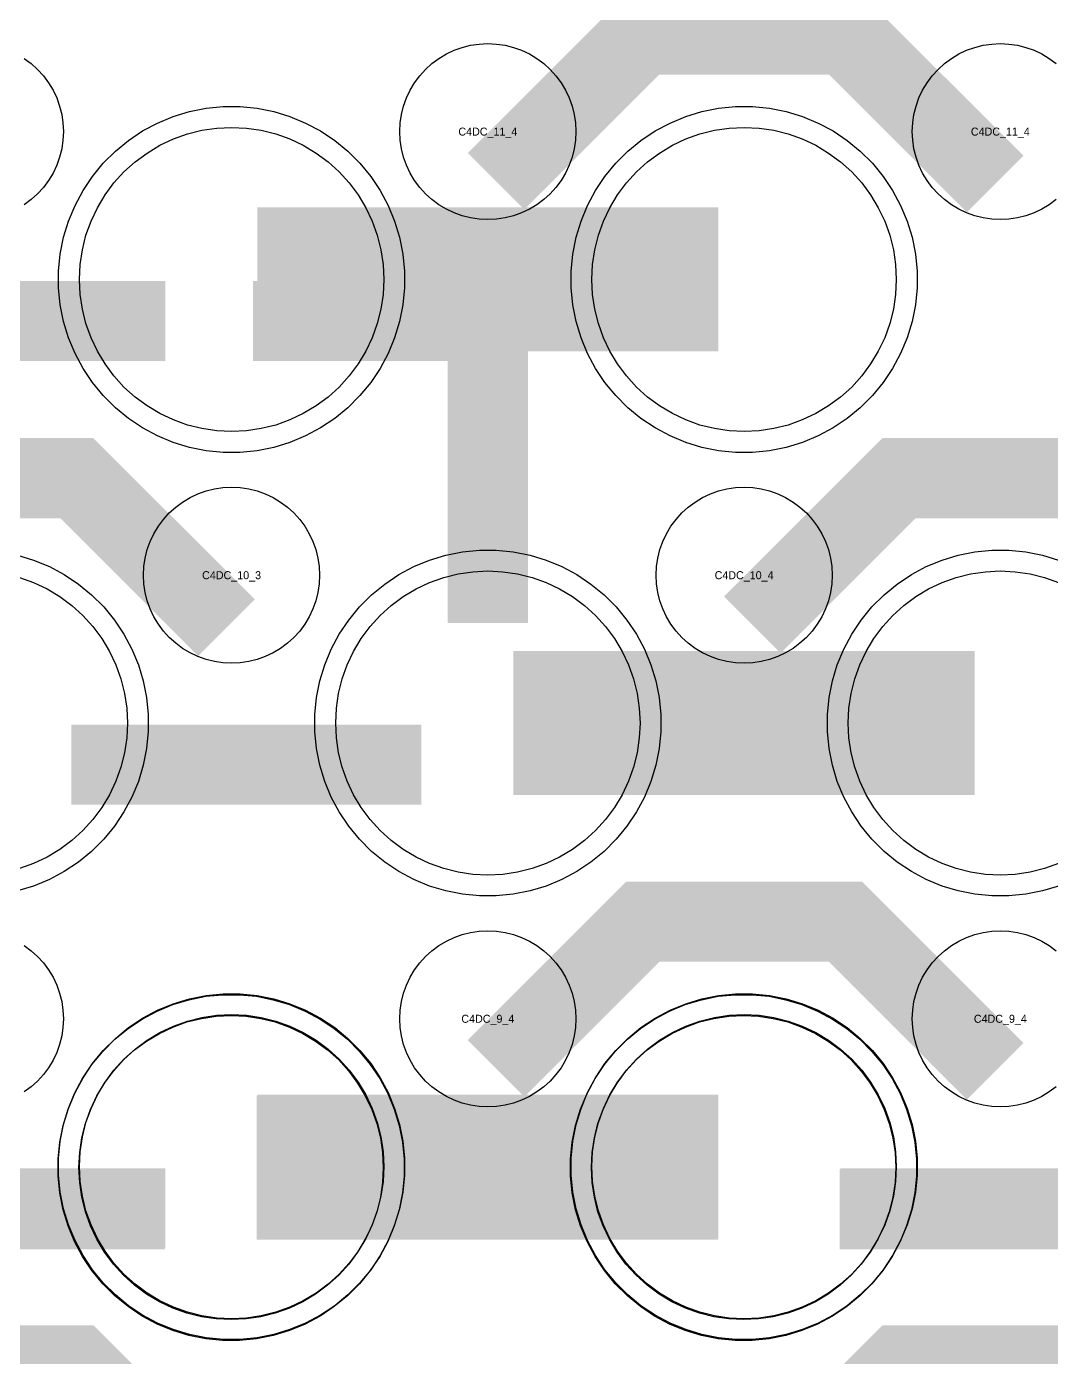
# Model space of a CAD drawing. Extents: x -11880 to 11880, y -14992 to 14992.
# Drawn here: x -10864 to -10544.1, y -13652.1 to -13236.4 of the extents above; entities that cross this region are included whole.
import ezdxf
from ezdxf.enums import TextEntityAlignment as Align

# ---------------------------------------------------------------- set-up
doc = ezdxf.new("R2010")
doc.units = 0
doc.header["$MEASUREMENT"] = 0
for name, color, linetype in [('GDS_775_DT_237', 138, 'CONTINUOUS'), ('RDL1_FS', 34, 'CONTINUOUS'), ('RDL_BS', 160, 'CONTINUOUS')]:
    doc.layers.add(name, color=color, linetype=linetype)

msp = doc.modelspace()

# ---------------------------------------------------------------- linework, layer by layer
at = {"layer": 'RDL1_FS'}
for points in [[(-10800, -13362.869), (-10804.657, -13362.64), (-10809.268, -13361.956), (-10813.791, -13360.824), (-10818.181, -13359.252), (-10822.395, -13357.26), (-10826.395, -13354.862), (-10830.14, -13352.084), (-10833.594, -13348.954), (-10836.724, -13345.5), (-10839.502, -13341.755), (-10841.9, -13337.755), (-10843.892, -13333.541), (-10845.464, -13329.151), (-10846.596, -13324.628), (-10847.28, -13320.017), (-10847.509, -13315.36), (-10847.28, -13310.703), (-10846.596, -13306.092), (-10845.464, -13301.569), (-10843.892, -13297.179), (-10841.9, -13292.965), (-10839.502, -13288.965), (-10836.724, -13285.22), (-10833.594, -13281.766), (-10830.14, -13278.636), (-10826.395, -13275.858), (-10822.395, -13273.46), (-10818.181, -13271.468), (-10813.791, -13269.896), (-10809.268, -13268.764), (-10804.657, -13268.08), (-10800, -13267.851), (-10795.343, -13268.08), (-10790.732, -13268.764), (-10786.209, -13269.896), (-10781.819, -13271.468), (-10777.605, -13273.46), (-10773.605, -13275.858), (-10769.86, -13278.636), (-10766.406, -13281.766), (-10763.276, -13285.22), (-10760.498, -13288.965), (-10758.1, -13292.965), (-10756.108, -13297.179), (-10754.536, -13301.569), (-10753.404, -13306.092), (-10752.72, -13310.703), (-10752.491, -13315.36), (-10752.72, -13320.017), (-10753.404, -13324.628), (-10754.536, -13329.151), (-10756.108, -13333.541), (-10758.1, -13337.755), (-10760.498, -13341.755), (-10763.276, -13345.5), (-10766.406, -13348.954), (-10769.86, -13352.084), (-10773.605, -13354.862), (-10777.605, -13357.26), (-10781.819, -13359.252), (-10786.209, -13360.824), (-10790.732, -13361.956), (-10795.343, -13362.64)], [(-10640, -13362.869), (-10644.657, -13362.64), (-10649.268, -13361.956), (-10653.791, -13360.824), (-10658.181, -13359.252), (-10662.395, -13357.26), (-10666.395, -13354.862), (-10670.14, -13352.084), (-10673.594, -13348.954), (-10676.724, -13345.5), (-10679.502, -13341.755), (-10681.9, -13337.755), (-10683.892, -13333.541), (-10685.464, -13329.151), (-10686.596, -13324.628), (-10687.28, -13320.017), (-10687.509, -13315.36), (-10687.28, -13310.703), (-10686.596, -13306.092), (-10685.464, -13301.569), (-10683.892, -13297.179), (-10681.9, -13292.965), (-10679.502, -13288.965), (-10676.724, -13285.22), (-10673.594, -13281.766), (-10670.14, -13278.636), (-10666.395, -13275.858), (-10662.395, -13273.46), (-10658.181, -13271.468), (-10653.791, -13269.896), (-10649.268, -13268.764), (-10644.657, -13268.08), (-10640, -13267.851), (-10635.343, -13268.08), (-10630.732, -13268.764), (-10626.209, -13269.896), (-10621.819, -13271.468), (-10617.605, -13273.46), (-10613.605, -13275.858), (-10609.86, -13278.636), (-10606.406, -13281.766), (-10603.276, -13285.22), (-10600.498, -13288.965), (-10598.1, -13292.965), (-10596.108, -13297.179), (-10594.536, -13301.569), (-10593.404, -13306.092), (-10592.72, -13310.703), (-10592.491, -13315.36), (-10592.72, -13320.017), (-10593.404, -13324.628), (-10594.536, -13329.151), (-10596.108, -13333.541), (-10598.1, -13337.755), (-10600.498, -13341.755), (-10603.276, -13345.5), (-10606.406, -13348.954), (-10609.86, -13352.084), (-10613.605, -13354.862), (-10617.605, -13357.26), (-10621.819, -13359.252), (-10626.209, -13360.824), (-10630.732, -13361.956), (-10635.343, -13362.64)], [(-10720, -13501.434), (-10724.657, -13501.205), (-10729.268, -13500.521), (-10733.791, -13499.389), (-10738.181, -13497.817), (-10742.395, -13495.825), (-10746.395, -13493.427), (-10750.14, -13490.649), (-10753.594, -13487.519), (-10756.724, -13484.065), (-10759.502, -13480.32), (-10761.9, -13476.32), (-10763.892, -13472.106), (-10765.464, -13467.716), (-10766.596, -13463.193), (-10767.28, -13458.582), (-10767.509, -13453.925), (-10767.28, -13449.268), (-10766.596, -13444.657), (-10765.464, -13440.134), (-10763.892, -13435.744), (-10761.9, -13431.53), (-10759.502, -13427.53), (-10756.724, -13423.785), (-10753.594, -13420.331), (-10750.14, -13417.201), (-10746.395, -13414.423), (-10742.395, -13412.025), (-10738.181, -13410.033), (-10733.791, -13408.461), (-10729.268, -13407.329), (-10724.657, -13406.645), (-10720, -13406.416), (-10715.343, -13406.645), (-10710.732, -13407.329), (-10706.209, -13408.461), (-10701.819, -13410.033), (-10697.605, -13412.025), (-10693.605, -13414.423), (-10689.86, -13417.201), (-10686.406, -13420.331), (-10683.276, -13423.785), (-10680.498, -13427.53), (-10678.1, -13431.53), (-10676.108, -13435.744), (-10674.536, -13440.134), (-10673.404, -13444.657), (-10672.72, -13449.268), (-10672.491, -13453.925), (-10672.72, -13458.582), (-10673.404, -13463.193), (-10674.536, -13467.716), (-10676.108, -13472.106), (-10678.1, -13476.32), (-10680.498, -13480.32), (-10683.276, -13484.065), (-10686.406, -13487.519), (-10689.86, -13490.649), (-10693.605, -13493.427), (-10697.605, -13495.825), (-10701.819, -13497.817), (-10706.209, -13499.389), (-10710.732, -13500.521), (-10715.343, -13501.205)], [(-10800, -13639.994), (-10804.657, -13639.765), (-10809.268, -13639.081), (-10813.791, -13637.949), (-10818.181, -13636.377), (-10822.395, -13634.385), (-10826.395, -13631.987), (-10830.14, -13629.209), (-10833.594, -13626.079), (-10836.724, -13622.625), (-10839.502, -13618.88), (-10841.9, -13614.88), (-10843.892, -13610.666), (-10845.464, -13606.276), (-10846.596, -13601.753), (-10847.28, -13597.142), (-10847.509, -13592.485), (-10847.28, -13587.828), (-10846.596, -13583.217), (-10845.464, -13578.694), (-10843.892, -13574.304), (-10841.9, -13570.09), (-10839.502, -13566.09), (-10836.724, -13562.345), (-10833.594, -13558.891), (-10830.14, -13555.761), (-10826.395, -13552.983), (-10822.395, -13550.585), (-10818.181, -13548.593), (-10813.791, -13547.021), (-10809.268, -13545.889), (-10804.657, -13545.205), (-10800, -13544.976), (-10795.343, -13545.205), (-10790.732, -13545.889), (-10786.209, -13547.021), (-10781.819, -13548.593), (-10777.605, -13550.585), (-10773.605, -13552.983), (-10769.86, -13555.761), (-10766.406, -13558.891), (-10763.276, -13562.345), (-10760.498, -13566.09), (-10758.1, -13570.09), (-10756.108, -13574.304), (-10754.536, -13578.694), (-10753.404, -13583.217), (-10752.72, -13587.828), (-10752.491, -13592.485), (-10752.72, -13597.142), (-10753.404, -13601.753), (-10754.536, -13606.276), (-10756.108, -13610.666), (-10758.1, -13614.88), (-10760.498, -13618.88), (-10763.276, -13622.625), (-10766.406, -13626.079), (-10769.86, -13629.209), (-10773.605, -13631.987), (-10777.605, -13634.385), (-10781.819, -13636.377), (-10786.209, -13637.949), (-10790.732, -13639.081), (-10795.343, -13639.765)], [(-10640, -13639.994), (-10644.657, -13639.765), (-10649.268, -13639.081), (-10653.791, -13637.949), (-10658.181, -13636.377), (-10662.395, -13634.385), (-10666.395, -13631.987), (-10670.14, -13629.209), (-10673.594, -13626.079), (-10676.724, -13622.625), (-10679.502, -13618.88), (-10681.9, -13614.88), (-10683.892, -13610.666), (-10685.464, -13606.276), (-10686.596, -13601.753), (-10687.28, -13597.142), (-10687.509, -13592.485), (-10687.28, -13587.828), (-10686.596, -13583.217), (-10685.464, -13578.694), (-10683.892, -13574.304), (-10681.9, -13570.09), (-10679.502, -13566.09), (-10676.724, -13562.345), (-10673.594, -13558.891), (-10670.14, -13555.761), (-10666.395, -13552.983), (-10662.395, -13550.585), (-10658.181, -13548.593), (-10653.791, -13547.021), (-10649.268, -13545.889), (-10644.657, -13545.205), (-10640, -13544.976), (-10635.343, -13545.205), (-10630.732, -13545.889), (-10626.209, -13547.021), (-10621.819, -13548.593), (-10617.605, -13550.585), (-10613.605, -13552.983), (-10609.86, -13555.761), (-10606.406, -13558.891), (-10603.276, -13562.345), (-10600.498, -13566.09), (-10598.1, -13570.09), (-10596.108, -13574.304), (-10594.536, -13578.694), (-10593.404, -13583.217), (-10592.72, -13587.828), (-10592.491, -13592.485), (-10592.72, -13597.142), (-10593.404, -13601.753), (-10594.536, -13606.276), (-10596.108, -13610.666), (-10598.1, -13614.88), (-10600.498, -13618.88), (-10603.276, -13622.625), (-10606.406, -13626.079), (-10609.86, -13629.209), (-10613.605, -13631.987), (-10617.605, -13634.385), (-10621.819, -13636.377), (-10626.209, -13637.949), (-10630.732, -13639.081), (-10635.343, -13639.765)]]:
    msp.add_lwpolyline(points, close=True, dxfattribs=at)
for points in [[(-10791.998, -13315.36, 45, 45, 0), (-10719.998, -13315.36, 45, 45, 0)], [(-10719.998, -13315.36, 45, 45, 0), (-10647.998, -13315.36, 45, 45, 0)], [(-10711.998, -13453.925, 45, 45, 0), (-10639.998, -13453.925, 45, 45, 0)], [(-10639.998, -13453.925, 45, 45, 0), (-10567.998, -13453.925, 45, 45, 0)], [(-10791.998, -13592.485, 45, 45, 0), (-10719.998, -13592.485, 45, 45, 0)], [(-10719.998, -13592.485, 45, 45, 0), (-10647.998, -13592.485, 45, 45, 0)]]:
    msp.add_lwpolyline(points, format="xyseb", dxfattribs=at)
for points in [[(-10866.209, -13408.461), (-10861.819, -13410.033), (-10857.605, -13412.025), (-10853.605, -13414.423), (-10849.86, -13417.201), (-10846.406, -13420.331), (-10843.276, -13423.785), (-10840.498, -13427.53), (-10838.1, -13431.53), (-10836.108, -13435.744), (-10834.536, -13440.134), (-10833.404, -13444.657), (-10832.72, -13449.268), (-10832.491, -13453.925), (-10832.72, -13458.582), (-10833.404, -13463.193), (-10834.536, -13467.716), (-10836.108, -13472.106), (-10838.1, -13476.32), (-10840.498, -13480.32), (-10843.276, -13484.065), (-10846.406, -13487.519), (-10849.86, -13490.649), (-10853.605, -13493.427), (-10857.605, -13495.825), (-10861.819, -13497.817), (-10866.209, -13499.389)], [(-10541.819, -13497.817), (-10546.209, -13499.389), (-10550.732, -13500.521), (-10555.343, -13501.205), (-10560, -13501.434), (-10564.657, -13501.205), (-10569.268, -13500.521), (-10573.791, -13499.389), (-10578.181, -13497.817), (-10582.395, -13495.825), (-10586.395, -13493.427), (-10590.14, -13490.649), (-10593.594, -13487.519), (-10596.724, -13484.065), (-10599.502, -13480.32), (-10601.9, -13476.32), (-10603.892, -13472.106), (-10605.464, -13467.716), (-10606.596, -13463.193), (-10607.28, -13458.582), (-10607.509, -13453.925), (-10607.28, -13449.268), (-10606.596, -13444.657), (-10605.464, -13440.134), (-10603.892, -13435.744), (-10601.9, -13431.53), (-10599.502, -13427.53), (-10596.724, -13423.785), (-10593.594, -13420.331), (-10590.14, -13417.201), (-10586.395, -13414.423), (-10582.395, -13412.025), (-10578.181, -13410.033), (-10573.791, -13408.461), (-10569.268, -13407.329), (-10564.657, -13406.645), (-10560, -13406.416), (-10555.343, -13406.645), (-10550.732, -13407.329), (-10546.209, -13408.461), (-10541.819, -13410.033)]]:
    msp.add_lwpolyline(points, dxfattribs=at)
at = {"layer": 'RDL1_FS', "color": 241, "true_color": 0xf7abae}
for points in [[(-10800.149, -13640.276), (-10804.806, -13640.047), (-10809.417, -13639.363), (-10813.94, -13638.231), (-10818.33, -13636.659), (-10822.544, -13634.667), (-10826.544, -13632.269), (-10830.289, -13629.491), (-10833.743, -13626.361), (-10836.873, -13622.907), (-10839.651, -13619.162), (-10842.049, -13615.162), (-10844.041, -13610.948), (-10845.613, -13606.558), (-10846.745, -13602.035), (-10847.429, -13597.424), (-10847.658, -13592.767), (-10847.429, -13588.11), (-10846.745, -13583.499), (-10845.613, -13578.976), (-10844.041, -13574.586), (-10842.049, -13570.372), (-10839.651, -13566.372), (-10836.873, -13562.627), (-10833.743, -13559.173), (-10830.289, -13556.043), (-10826.544, -13553.265), (-10822.544, -13550.867), (-10818.33, -13548.875), (-10813.94, -13547.303), (-10809.417, -13546.171), (-10804.806, -13545.487), (-10800.149, -13545.258), (-10795.492, -13545.487), (-10790.881, -13546.171), (-10786.358, -13547.303), (-10781.968, -13548.875), (-10777.754, -13550.867), (-10773.754, -13553.265), (-10770.009, -13556.043), (-10766.555, -13559.173), (-10763.425, -13562.627), (-10760.647, -13566.372), (-10758.249, -13570.372), (-10756.257, -13574.586), (-10754.685, -13578.976), (-10753.553, -13583.499), (-10752.869, -13588.11), (-10752.64, -13592.767), (-10752.869, -13597.424), (-10753.553, -13602.035), (-10754.685, -13606.558), (-10756.257, -13610.948), (-10758.249, -13615.162), (-10760.647, -13619.162), (-10763.425, -13622.907), (-10766.555, -13626.361), (-10770.009, -13629.491), (-10773.754, -13632.269), (-10777.754, -13634.667), (-10781.968, -13636.659), (-10786.358, -13638.231), (-10790.881, -13639.363), (-10795.492, -13640.047)], [(-10640.149, -13640.276), (-10644.806, -13640.047), (-10649.417, -13639.363), (-10653.94, -13638.231), (-10658.33, -13636.659), (-10662.544, -13634.667), (-10666.544, -13632.269), (-10670.289, -13629.491), (-10673.743, -13626.361), (-10676.873, -13622.907), (-10679.651, -13619.162), (-10682.049, -13615.162), (-10684.041, -13610.948), (-10685.613, -13606.558), (-10686.745, -13602.035), (-10687.429, -13597.424), (-10687.658, -13592.767), (-10687.429, -13588.11), (-10686.745, -13583.499), (-10685.613, -13578.976), (-10684.041, -13574.586), (-10682.049, -13570.372), (-10679.651, -13566.372), (-10676.873, -13562.627), (-10673.743, -13559.173), (-10670.289, -13556.043), (-10666.544, -13553.265), (-10662.544, -13550.867), (-10658.33, -13548.875), (-10653.94, -13547.303), (-10649.417, -13546.171), (-10644.806, -13545.487), (-10640.149, -13545.258), (-10635.492, -13545.487), (-10630.881, -13546.171), (-10626.358, -13547.303), (-10621.968, -13548.875), (-10617.754, -13550.867), (-10613.754, -13553.265), (-10610.009, -13556.043), (-10606.555, -13559.173), (-10603.425, -13562.627), (-10600.647, -13566.372), (-10598.249, -13570.372), (-10596.257, -13574.586), (-10594.685, -13578.976), (-10593.553, -13583.499), (-10592.869, -13588.11), (-10592.64, -13592.767), (-10592.869, -13597.424), (-10593.553, -13602.035), (-10594.685, -13606.558), (-10596.257, -13610.948), (-10598.249, -13615.162), (-10600.647, -13619.162), (-10603.425, -13622.907), (-10606.555, -13626.361), (-10610.009, -13629.491), (-10613.754, -13632.269), (-10617.754, -13634.667), (-10621.968, -13636.659), (-10626.358, -13638.231), (-10630.881, -13639.363), (-10635.492, -13640.047)]]:
    msp.add_lwpolyline(points, close=True, dxfattribs=at)
for points in [[(-10792.147, -13592.767, 45, 45, 0), (-10720.147, -13592.767, 45, 45, 0)], [(-10720.147, -13592.767, 45, 45, 0), (-10648.147, -13592.767, 45, 45, 0)]]:
    msp.add_lwpolyline(points, format="xyseb", dxfattribs=at)
at = {"layer": 'RDL_BS'}
for points in [[(-10717.438, -13284.674, 25, 25, 0), (-10671.623, -13238.859, 25, 25, 0), (-10638.07, -13238.859, 25, 25, 0)], [(-10561.599, -13285.573, 25, 25, 0), (-10608.313, -13238.859, 25, 25, 0), (-10638.071, -13238.859, 25, 25, 0)], [(-10720, -13422.65, 25, 25, 0), (-10720, -13315.873, 25, 25, 0)], [(-10720, -13422.65, 25, 25, 0), (-10720, -13315.873, 25, 25, 0)], [(-10929.984, -13328.373, 25, 25, 0), (-10820.719, -13328.373, 25, 25, 0)], [(-10707.5, -13328.373, 25, 25, 0), (-10793.333, -13328.373, 25, 25, 0)], [(-10707.5, -13328.373, 25, 25, 0), (-10772.167, -13328.373, 25, 25, 0)], [(-10801.599, -13424.138, 25, 25, 0), (-10848.313, -13377.424, 25, 25, 0), (-10878.071, -13377.424, 25, 25, 0)], [(-10637.438, -13423.239, 25, 25, 0), (-10591.623, -13377.424, 25, 25, 0), (-10558.07, -13377.424, 25, 25, 0)], [(-10481.599, -13424.138, 25, 25, 0), (-10528.313, -13377.424, 25, 25, 0), (-10558.071, -13377.424, 25, 25, 0)], [(-10849.984, -13466.938, 25, 25, 0), (-10740.719, -13466.938, 25, 25, 0)], [(-10717.438, -13561.799, 25, 25, 0), (-10671.623, -13515.984, 25, 25, 0), (-10638.07, -13515.984, 25, 25, 0)], [(-10561.599, -13562.698, 25, 25, 0), (-10608.313, -13515.984, 25, 25, 0), (-10638.071, -13515.984, 25, 25, 0)], [(-10929.984, -13605.498, 25, 25, 0), (-10820.719, -13605.498, 25, 25, 0)], [(-10609.984, -13605.498, 25, 25, 0), (-10500.719, -13605.498, 25, 25, 0)], [(-10801.599, -13701.263, 25, 25, 0), (-10848.313, -13654.549, 25, 25, 0), (-10878.071, -13654.549, 25, 25, 0)], [(-10637.438, -13700.364, 25, 25, 0), (-10591.623, -13654.549, 25, 25, 0), (-10558.07, -13654.549, 25, 25, 0)], [(-10481.599, -13701.263, 25, 25, 0), (-10528.313, -13654.549, 25, 25, 0), (-10558.071, -13654.549, 25, 25, 0)]]:
    msp.add_lwpolyline(points, format="xyseb", dxfattribs=at)
for points in [[(-10720, -13296.666), (-10722.693, -13296.534), (-10725.365, -13296.138), (-10727.984, -13295.481), (-10730.519, -13294.574), (-10732.956, -13293.422), (-10735.28, -13292.029), (-10737.443, -13290.426), (-10739.442, -13288.614), (-10741.254, -13286.615), (-10742.857, -13284.452), (-10744.25, -13282.128), (-10745.402, -13279.691), (-10746.309, -13277.156), (-10746.966, -13274.537), (-10747.362, -13271.865), (-10747.494, -13269.172), (-10747.362, -13266.479), (-10746.966, -13263.807), (-10746.309, -13261.188), (-10745.402, -13258.653), (-10744.25, -13256.216), (-10742.857, -13253.892), (-10741.254, -13251.729), (-10739.442, -13249.73), (-10737.443, -13247.918), (-10735.28, -13246.315), (-10732.956, -13244.922), (-10730.519, -13243.77), (-10727.984, -13242.863), (-10725.365, -13242.206), (-10722.693, -13241.81), (-10720, -13241.678), (-10717.307, -13241.81), (-10714.635, -13242.206), (-10712.016, -13242.863), (-10709.481, -13243.77), (-10707.044, -13244.922), (-10704.72, -13246.315), (-10702.557, -13247.918), (-10700.558, -13249.73), (-10698.746, -13251.729), (-10697.143, -13253.892), (-10695.75, -13256.216), (-10694.598, -13258.653), (-10693.691, -13261.188), (-10693.034, -13263.807), (-10692.638, -13266.479), (-10692.506, -13269.172), (-10692.638, -13271.865), (-10693.034, -13274.537), (-10693.691, -13277.156), (-10694.598, -13279.691), (-10695.75, -13282.128), (-10697.143, -13284.452), (-10698.746, -13286.615), (-10700.558, -13288.614), (-10702.557, -13290.426), (-10704.72, -13292.029), (-10707.044, -13293.422), (-10709.481, -13294.574), (-10712.016, -13295.481), (-10714.635, -13296.138), (-10717.307, -13296.534)], [(-10802.644, -13369.36), (-10807.938, -13368.843), (-10813.165, -13367.797), (-10818.205, -13366.266), (-10823.115, -13364.235), (-10827.777, -13361.743), (-10832.191, -13358.796), (-10836.292, -13355.434), (-10840.074, -13351.652), (-10843.436, -13347.551), (-10846.383, -13343.137), (-10848.875, -13338.475), (-10850.906, -13333.565), (-10852.437, -13328.525), (-10853.483, -13323.298), (-10854, -13318.004), (-10854, -13312.716), (-10853.483, -13307.422), (-10852.437, -13302.195), (-10850.906, -13297.155), (-10848.875, -13292.245), (-10846.383, -13287.583), (-10843.436, -13283.169), (-10840.074, -13279.068), (-10836.292, -13275.286), (-10832.191, -13271.924), (-10827.777, -13268.977), (-10823.115, -13266.485), (-10818.205, -13264.454), (-10813.165, -13262.923), (-10807.938, -13261.877), (-10802.644, -13261.36), (-10797.356, -13261.36), (-10792.062, -13261.877), (-10786.835, -13262.923), (-10781.795, -13264.454), (-10776.885, -13266.485), (-10772.223, -13268.977), (-10767.809, -13271.924), (-10763.708, -13275.286), (-10759.926, -13279.068), (-10756.564, -13283.169), (-10753.617, -13287.583), (-10751.125, -13292.245), (-10749.094, -13297.155), (-10747.563, -13302.195), (-10746.517, -13307.422), (-10746, -13312.716), (-10746, -13318.004), (-10746.517, -13323.298), (-10747.563, -13328.525), (-10749.094, -13333.565), (-10751.125, -13338.475), (-10753.617, -13343.137), (-10756.564, -13347.551), (-10759.926, -13351.652), (-10763.708, -13355.434), (-10767.809, -13358.796), (-10772.223, -13361.743), (-10776.885, -13364.235), (-10781.795, -13366.266), (-10786.835, -13367.797), (-10792.062, -13368.843), (-10797.356, -13369.36)], [(-10642.644, -13369.36), (-10647.938, -13368.843), (-10653.165, -13367.797), (-10658.205, -13366.266), (-10663.115, -13364.235), (-10667.777, -13361.743), (-10672.191, -13358.796), (-10676.292, -13355.434), (-10680.074, -13351.652), (-10683.436, -13347.551), (-10686.383, -13343.137), (-10688.875, -13338.475), (-10690.906, -13333.565), (-10692.437, -13328.525), (-10693.483, -13323.298), (-10694, -13318.004), (-10694, -13312.716), (-10693.483, -13307.422), (-10692.437, -13302.195), (-10690.906, -13297.155), (-10688.875, -13292.245), (-10686.383, -13287.583), (-10683.436, -13283.169), (-10680.074, -13279.068), (-10676.292, -13275.286), (-10672.191, -13271.924), (-10667.777, -13268.977), (-10663.115, -13266.485), (-10658.205, -13264.454), (-10653.165, -13262.923), (-10647.938, -13261.877), (-10642.644, -13261.36), (-10637.356, -13261.36), (-10632.062, -13261.877), (-10626.835, -13262.923), (-10621.795, -13264.454), (-10616.885, -13266.485), (-10612.223, -13268.977), (-10607.809, -13271.924), (-10603.708, -13275.286), (-10599.926, -13279.068), (-10596.564, -13283.169), (-10593.617, -13287.583), (-10591.125, -13292.245), (-10589.094, -13297.155), (-10587.563, -13302.195), (-10586.517, -13307.422), (-10586, -13312.716), (-10586, -13318.004), (-10586.517, -13323.298), (-10587.563, -13328.525), (-10589.094, -13333.565), (-10591.125, -13338.475), (-10593.617, -13343.137), (-10596.564, -13347.551), (-10599.926, -13351.652), (-10603.708, -13355.434), (-10607.809, -13358.796), (-10612.223, -13361.743), (-10616.885, -13364.235), (-10621.795, -13366.266), (-10626.835, -13367.797), (-10632.062, -13368.843), (-10637.356, -13369.36)], [(-10800, -13435.231), (-10802.693, -13435.099), (-10805.365, -13434.703), (-10807.984, -13434.046), (-10810.519, -13433.139), (-10812.956, -13431.987), (-10815.28, -13430.594), (-10817.443, -13428.991), (-10819.442, -13427.179), (-10821.254, -13425.18), (-10822.857, -13423.017), (-10824.25, -13420.693), (-10825.402, -13418.256), (-10826.309, -13415.721), (-10826.966, -13413.102), (-10827.362, -13410.43), (-10827.494, -13407.737), (-10827.362, -13405.044), (-10826.966, -13402.372), (-10826.309, -13399.753), (-10825.402, -13397.218), (-10824.25, -13394.781), (-10822.857, -13392.457), (-10821.254, -13390.294), (-10819.442, -13388.295), (-10817.443, -13386.483), (-10815.28, -13384.88), (-10812.956, -13383.487), (-10810.519, -13382.335), (-10807.984, -13381.428), (-10805.365, -13380.771), (-10802.693, -13380.375), (-10800, -13380.243), (-10797.307, -13380.375), (-10794.635, -13380.771), (-10792.016, -13381.428), (-10789.481, -13382.335), (-10787.044, -13383.487), (-10784.72, -13384.88), (-10782.557, -13386.483), (-10780.558, -13388.295), (-10778.746, -13390.294), (-10777.143, -13392.457), (-10775.75, -13394.781), (-10774.598, -13397.218), (-10773.691, -13399.753), (-10773.034, -13402.372), (-10772.638, -13405.044), (-10772.506, -13407.737), (-10772.638, -13410.43), (-10773.034, -13413.102), (-10773.691, -13415.721), (-10774.598, -13418.256), (-10775.75, -13420.693), (-10777.143, -13423.017), (-10778.746, -13425.18), (-10780.558, -13427.179), (-10782.557, -13428.991), (-10784.72, -13430.594), (-10787.044, -13431.987), (-10789.481, -13433.139), (-10792.016, -13434.046), (-10794.635, -13434.703), (-10797.307, -13435.099)], [(-10640, -13435.231), (-10642.693, -13435.099), (-10645.365, -13434.703), (-10647.984, -13434.046), (-10650.519, -13433.139), (-10652.956, -13431.987), (-10655.28, -13430.594), (-10657.443, -13428.991), (-10659.442, -13427.179), (-10661.254, -13425.18), (-10662.857, -13423.017), (-10664.25, -13420.693), (-10665.402, -13418.256), (-10666.309, -13415.721), (-10666.966, -13413.102), (-10667.362, -13410.43), (-10667.494, -13407.737), (-10667.362, -13405.044), (-10666.966, -13402.372), (-10666.309, -13399.753), (-10665.402, -13397.218), (-10664.25, -13394.781), (-10662.857, -13392.457), (-10661.254, -13390.294), (-10659.442, -13388.295), (-10657.443, -13386.483), (-10655.28, -13384.88), (-10652.956, -13383.487), (-10650.519, -13382.335), (-10647.984, -13381.428), (-10645.365, -13380.771), (-10642.693, -13380.375), (-10640, -13380.243), (-10637.307, -13380.375), (-10634.635, -13380.771), (-10632.016, -13381.428), (-10629.481, -13382.335), (-10627.044, -13383.487), (-10624.72, -13384.88), (-10622.557, -13386.483), (-10620.558, -13388.295), (-10618.746, -13390.294), (-10617.143, -13392.457), (-10615.75, -13394.781), (-10614.598, -13397.218), (-10613.691, -13399.753), (-10613.034, -13402.372), (-10612.638, -13405.044), (-10612.506, -13407.737), (-10612.638, -13410.43), (-10613.034, -13413.102), (-10613.691, -13415.721), (-10614.598, -13418.256), (-10615.75, -13420.693), (-10617.143, -13423.017), (-10618.746, -13425.18), (-10620.558, -13427.179), (-10622.557, -13428.991), (-10624.72, -13430.594), (-10627.044, -13431.987), (-10629.481, -13433.139), (-10632.016, -13434.046), (-10634.635, -13434.703), (-10637.307, -13435.099)], [(-10722.644, -13507.925), (-10727.938, -13507.408), (-10733.165, -13506.362), (-10738.205, -13504.831), (-10743.115, -13502.8), (-10747.777, -13500.308), (-10752.191, -13497.361), (-10756.292, -13493.999), (-10760.074, -13490.217), (-10763.436, -13486.116), (-10766.383, -13481.702), (-10768.875, -13477.04), (-10770.906, -13472.13), (-10772.437, -13467.09), (-10773.483, -13461.863), (-10774, -13456.569), (-10774, -13451.281), (-10773.483, -13445.987), (-10772.437, -13440.76), (-10770.906, -13435.72), (-10768.875, -13430.81), (-10766.383, -13426.148), (-10763.436, -13421.734), (-10760.074, -13417.633), (-10756.292, -13413.851), (-10752.191, -13410.489), (-10747.777, -13407.542), (-10743.115, -13405.05), (-10738.205, -13403.019), (-10733.165, -13401.488), (-10727.938, -13400.442), (-10722.644, -13399.925), (-10717.356, -13399.925), (-10712.062, -13400.442), (-10706.835, -13401.488), (-10701.795, -13403.019), (-10696.885, -13405.05), (-10692.223, -13407.542), (-10687.809, -13410.489), (-10683.708, -13413.851), (-10679.926, -13417.633), (-10676.564, -13421.734), (-10673.617, -13426.148), (-10671.125, -13430.81), (-10669.094, -13435.72), (-10667.563, -13440.76), (-10666.517, -13445.987), (-10666, -13451.281), (-10666, -13456.569), (-10666.517, -13461.863), (-10667.563, -13467.09), (-10669.094, -13472.13), (-10671.125, -13477.04), (-10673.617, -13481.702), (-10676.564, -13486.116), (-10679.926, -13490.217), (-10683.708, -13493.999), (-10687.809, -13497.361), (-10692.223, -13500.308), (-10696.885, -13502.8), (-10701.795, -13504.831), (-10706.835, -13506.362), (-10712.062, -13507.408), (-10717.356, -13507.925)], [(-10720, -13573.791), (-10722.693, -13573.659), (-10725.365, -13573.263), (-10727.984, -13572.606), (-10730.519, -13571.699), (-10732.956, -13570.547), (-10735.28, -13569.154), (-10737.443, -13567.551), (-10739.442, -13565.739), (-10741.254, -13563.74), (-10742.857, -13561.577), (-10744.25, -13559.253), (-10745.402, -13556.816), (-10746.309, -13554.281), (-10746.966, -13551.662), (-10747.362, -13548.99), (-10747.494, -13546.297), (-10747.362, -13543.604), (-10746.966, -13540.932), (-10746.309, -13538.313), (-10745.402, -13535.778), (-10744.25, -13533.341), (-10742.857, -13531.017), (-10741.254, -13528.854), (-10739.442, -13526.855), (-10737.443, -13525.043), (-10735.28, -13523.44), (-10732.956, -13522.047), (-10730.519, -13520.895), (-10727.984, -13519.988), (-10725.365, -13519.331), (-10722.693, -13518.935), (-10720, -13518.803), (-10717.307, -13518.935), (-10714.635, -13519.331), (-10712.016, -13519.988), (-10709.481, -13520.895), (-10707.044, -13522.047), (-10704.72, -13523.44), (-10702.557, -13525.043), (-10700.558, -13526.855), (-10698.746, -13528.854), (-10697.143, -13531.017), (-10695.75, -13533.341), (-10694.598, -13535.778), (-10693.691, -13538.313), (-10693.034, -13540.932), (-10692.638, -13543.604), (-10692.506, -13546.297), (-10692.638, -13548.99), (-10693.034, -13551.662), (-10693.691, -13554.281), (-10694.598, -13556.816), (-10695.75, -13559.253), (-10697.143, -13561.577), (-10698.746, -13563.74), (-10700.558, -13565.739), (-10702.557, -13567.551), (-10704.72, -13569.154), (-10707.044, -13570.547), (-10709.481, -13571.699), (-10712.016, -13572.606), (-10714.635, -13573.263), (-10717.307, -13573.659)], [(-10802.644, -13646.485), (-10807.938, -13645.968), (-10813.165, -13644.922), (-10818.205, -13643.391), (-10823.115, -13641.36), (-10827.777, -13638.868), (-10832.191, -13635.921), (-10836.292, -13632.559), (-10840.074, -13628.777), (-10843.436, -13624.676), (-10846.383, -13620.262), (-10848.875, -13615.6), (-10850.906, -13610.69), (-10852.437, -13605.65), (-10853.483, -13600.423), (-10854, -13595.129), (-10854, -13589.841), (-10853.483, -13584.547), (-10852.437, -13579.32), (-10850.906, -13574.28), (-10848.875, -13569.37), (-10846.383, -13564.708), (-10843.436, -13560.294), (-10840.074, -13556.193), (-10836.292, -13552.411), (-10832.191, -13549.049), (-10827.777, -13546.102), (-10823.115, -13543.61), (-10818.205, -13541.579), (-10813.165, -13540.048), (-10807.938, -13539.002), (-10802.644, -13538.485), (-10797.356, -13538.485), (-10792.062, -13539.002), (-10786.835, -13540.048), (-10781.795, -13541.579), (-10776.885, -13543.61), (-10772.223, -13546.102), (-10767.809, -13549.049), (-10763.708, -13552.411), (-10759.926, -13556.193), (-10756.564, -13560.294), (-10753.617, -13564.708), (-10751.125, -13569.37), (-10749.094, -13574.28), (-10747.563, -13579.32), (-10746.517, -13584.547), (-10746, -13589.841), (-10746, -13595.129), (-10746.517, -13600.423), (-10747.563, -13605.65), (-10749.094, -13610.69), (-10751.125, -13615.6), (-10753.617, -13620.262), (-10756.564, -13624.676), (-10759.926, -13628.777), (-10763.708, -13632.559), (-10767.809, -13635.921), (-10772.223, -13638.868), (-10776.885, -13641.36), (-10781.795, -13643.391), (-10786.835, -13644.922), (-10792.062, -13645.968), (-10797.356, -13646.485)], [(-10642.644, -13646.485), (-10647.938, -13645.968), (-10653.165, -13644.922), (-10658.205, -13643.391), (-10663.115, -13641.36), (-10667.777, -13638.868), (-10672.191, -13635.921), (-10676.292, -13632.559), (-10680.074, -13628.777), (-10683.436, -13624.676), (-10686.383, -13620.262), (-10688.875, -13615.6), (-10690.906, -13610.69), (-10692.437, -13605.65), (-10693.483, -13600.423), (-10694, -13595.129), (-10694, -13589.841), (-10693.483, -13584.547), (-10692.437, -13579.32), (-10690.906, -13574.28), (-10688.875, -13569.37), (-10686.383, -13564.708), (-10683.436, -13560.294), (-10680.074, -13556.193), (-10676.292, -13552.411), (-10672.191, -13549.049), (-10667.777, -13546.102), (-10663.115, -13543.61), (-10658.205, -13541.579), (-10653.165, -13540.048), (-10647.938, -13539.002), (-10642.644, -13538.485), (-10637.356, -13538.485), (-10632.062, -13539.002), (-10626.835, -13540.048), (-10621.795, -13541.579), (-10616.885, -13543.61), (-10612.223, -13546.102), (-10607.809, -13549.049), (-10603.708, -13552.411), (-10599.926, -13556.193), (-10596.564, -13560.294), (-10593.617, -13564.708), (-10591.125, -13569.37), (-10589.094, -13574.28), (-10587.563, -13579.32), (-10586.517, -13584.547), (-10586, -13589.841), (-10586, -13595.129), (-10586.517, -13600.423), (-10587.563, -13605.65), (-10589.094, -13610.69), (-10591.125, -13615.6), (-10593.617, -13620.262), (-10596.564, -13624.676), (-10599.926, -13628.777), (-10603.708, -13632.559), (-10607.809, -13635.921), (-10612.223, -13638.868), (-10616.885, -13641.36), (-10621.795, -13643.391), (-10626.835, -13644.922), (-10632.062, -13645.968), (-10637.356, -13646.485)]]:
    msp.add_lwpolyline(points, close=True, dxfattribs=at)
for points in [[(-10542.557, -13290.426), (-10544.72, -13292.029), (-10547.044, -13293.422), (-10549.481, -13294.574), (-10552.016, -13295.481), (-10554.635, -13296.138), (-10557.307, -13296.534), (-10560, -13296.666), (-10562.693, -13296.534), (-10565.365, -13296.138), (-10567.984, -13295.481), (-10570.519, -13294.574), (-10572.956, -13293.422), (-10575.28, -13292.029), (-10577.443, -13290.426), (-10579.442, -13288.614), (-10581.254, -13286.615), (-10582.857, -13284.452), (-10584.25, -13282.128), (-10585.402, -13279.691), (-10586.309, -13277.156), (-10586.966, -13274.537), (-10587.362, -13271.865), (-10587.494, -13269.172), (-10587.362, -13266.479), (-10586.966, -13263.807), (-10586.309, -13261.188), (-10585.402, -13258.653), (-10584.25, -13256.216), (-10582.857, -13253.892), (-10581.254, -13251.729), (-10579.442, -13249.73), (-10577.443, -13247.918), (-10575.28, -13246.315), (-10572.956, -13244.922), (-10570.519, -13243.77), (-10567.984, -13242.863), (-10565.365, -13242.206), (-10562.693, -13241.81), (-10560, -13241.678), (-10557.307, -13241.81), (-10554.635, -13242.206), (-10552.016, -13242.863), (-10549.481, -13243.77), (-10547.044, -13244.922), (-10544.72, -13246.315), (-10542.557, -13247.918)], [(-10864.72, -13246.315), (-10862.557, -13247.918), (-10860.558, -13249.73), (-10858.746, -13251.729), (-10857.143, -13253.892), (-10855.75, -13256.216), (-10854.598, -13258.653), (-10853.691, -13261.188), (-10853.034, -13263.807), (-10852.638, -13266.479), (-10852.506, -13269.172), (-10852.638, -13271.865), (-10853.034, -13274.537), (-10853.691, -13277.156), (-10854.598, -13279.691), (-10855.75, -13282.128), (-10857.143, -13284.452), (-10858.746, -13286.615), (-10860.558, -13288.614), (-10862.557, -13290.426), (-10864.72, -13292.029)], [(-10866.835, -13401.488), (-10861.795, -13403.019), (-10856.885, -13405.05), (-10852.223, -13407.542), (-10847.809, -13410.489), (-10843.708, -13413.851), (-10839.926, -13417.633), (-10836.564, -13421.734), (-10833.617, -13426.148), (-10831.125, -13430.81), (-10829.094, -13435.72), (-10827.563, -13440.76), (-10826.517, -13445.987), (-10826, -13451.281), (-10826, -13456.569), (-10826.517, -13461.863), (-10827.563, -13467.09), (-10829.094, -13472.13), (-10831.125, -13477.04), (-10833.617, -13481.702), (-10836.564, -13486.116), (-10839.926, -13490.217), (-10843.708, -13493.999), (-10847.809, -13497.361), (-10852.223, -13500.308), (-10856.885, -13502.8), (-10861.795, -13504.831), (-10866.835, -13506.362)], [(-10541.795, -13504.831), (-10546.835, -13506.362), (-10552.062, -13507.408), (-10557.356, -13507.925), (-10562.644, -13507.925), (-10567.938, -13507.408), (-10573.165, -13506.362), (-10578.205, -13504.831), (-10583.115, -13502.8), (-10587.777, -13500.308), (-10592.191, -13497.361), (-10596.292, -13493.999), (-10600.074, -13490.217), (-10603.436, -13486.116), (-10606.383, -13481.702), (-10608.875, -13477.04), (-10610.906, -13472.13), (-10612.437, -13467.09), (-10613.483, -13461.863), (-10614, -13456.569), (-10614, -13451.281), (-10613.483, -13445.987), (-10612.437, -13440.76), (-10610.906, -13435.72), (-10608.875, -13430.81), (-10606.383, -13426.148), (-10603.436, -13421.734), (-10600.074, -13417.633), (-10596.292, -13413.851), (-10592.191, -13410.489), (-10587.777, -13407.542), (-10583.115, -13405.05), (-10578.205, -13403.019), (-10573.165, -13401.488), (-10567.938, -13400.442), (-10562.644, -13399.925), (-10557.356, -13399.925), (-10552.062, -13400.442), (-10546.835, -13401.488), (-10541.795, -13403.019)], [(-10542.557, -13567.551), (-10544.72, -13569.154), (-10547.044, -13570.547), (-10549.481, -13571.699), (-10552.016, -13572.606), (-10554.635, -13573.263), (-10557.307, -13573.659), (-10560, -13573.791), (-10562.693, -13573.659), (-10565.365, -13573.263), (-10567.984, -13572.606), (-10570.519, -13571.699), (-10572.956, -13570.547), (-10575.28, -13569.154), (-10577.443, -13567.551), (-10579.442, -13565.739), (-10581.254, -13563.74), (-10582.857, -13561.577), (-10584.25, -13559.253), (-10585.402, -13556.816), (-10586.309, -13554.281), (-10586.966, -13551.662), (-10587.362, -13548.99), (-10587.494, -13546.297), (-10587.362, -13543.604), (-10586.966, -13540.932), (-10586.309, -13538.313), (-10585.402, -13535.778), (-10584.25, -13533.341), (-10582.857, -13531.017), (-10581.254, -13528.854), (-10579.442, -13526.855), (-10577.443, -13525.043), (-10575.28, -13523.44), (-10572.956, -13522.047), (-10570.519, -13520.895), (-10567.984, -13519.988), (-10565.365, -13519.331), (-10562.693, -13518.935), (-10560, -13518.803), (-10557.307, -13518.935), (-10554.635, -13519.331), (-10552.016, -13519.988), (-10549.481, -13520.895), (-10547.044, -13522.047), (-10544.72, -13523.44), (-10542.557, -13525.043)], [(-10864.72, -13523.44), (-10862.557, -13525.043), (-10860.558, -13526.855), (-10858.746, -13528.854), (-10857.143, -13531.017), (-10855.75, -13533.341), (-10854.598, -13535.778), (-10853.691, -13538.313), (-10853.034, -13540.932), (-10852.638, -13543.604), (-10852.506, -13546.297), (-10852.638, -13548.99), (-10853.034, -13551.662), (-10853.691, -13554.281), (-10854.598, -13556.816), (-10855.75, -13559.253), (-10857.143, -13561.577), (-10858.746, -13563.74), (-10860.558, -13565.739), (-10862.557, -13567.551), (-10864.72, -13569.154)]]:
    msp.add_lwpolyline(points, dxfattribs=at)
at = {"layer": 'RDL_BS', "color": 241, "true_color": 0xf7abae}
for points in [[(-10802.793, -13646.767), (-10808.087, -13646.25), (-10813.314, -13645.204), (-10818.354, -13643.673), (-10823.264, -13641.642), (-10827.926, -13639.15), (-10832.34, -13636.203), (-10836.441, -13632.841), (-10840.223, -13629.059), (-10843.585, -13624.958), (-10846.532, -13620.544), (-10849.024, -13615.882), (-10851.055, -13610.972), (-10852.586, -13605.932), (-10853.632, -13600.705), (-10854.149, -13595.411), (-10854.149, -13590.123), (-10853.632, -13584.829), (-10852.586, -13579.602), (-10851.055, -13574.562), (-10849.024, -13569.652), (-10846.532, -13564.99), (-10843.585, -13560.576), (-10840.223, -13556.475), (-10836.441, -13552.693), (-10832.34, -13549.331), (-10827.926, -13546.384), (-10823.264, -13543.892), (-10818.354, -13541.861), (-10813.314, -13540.33), (-10808.087, -13539.284), (-10802.793, -13538.767), (-10797.505, -13538.767), (-10792.211, -13539.284), (-10786.984, -13540.33), (-10781.944, -13541.861), (-10777.034, -13543.892), (-10772.372, -13546.384), (-10767.958, -13549.331), (-10763.857, -13552.693), (-10760.075, -13556.475), (-10756.713, -13560.576), (-10753.766, -13564.99), (-10751.274, -13569.652), (-10749.243, -13574.562), (-10747.712, -13579.602), (-10746.666, -13584.829), (-10746.149, -13590.123), (-10746.149, -13595.411), (-10746.666, -13600.705), (-10747.712, -13605.932), (-10749.243, -13610.972), (-10751.274, -13615.882), (-10753.766, -13620.544), (-10756.713, -13624.958), (-10760.075, -13629.059), (-10763.857, -13632.841), (-10767.958, -13636.203), (-10772.372, -13639.15), (-10777.034, -13641.642), (-10781.944, -13643.673), (-10786.984, -13645.204), (-10792.211, -13646.25), (-10797.505, -13646.767)], [(-10642.793, -13646.767), (-10648.087, -13646.25), (-10653.314, -13645.204), (-10658.354, -13643.673), (-10663.264, -13641.642), (-10667.926, -13639.15), (-10672.34, -13636.203), (-10676.441, -13632.841), (-10680.223, -13629.059), (-10683.585, -13624.958), (-10686.532, -13620.544), (-10689.024, -13615.882), (-10691.055, -13610.972), (-10692.586, -13605.932), (-10693.632, -13600.705), (-10694.149, -13595.411), (-10694.149, -13590.123), (-10693.632, -13584.829), (-10692.586, -13579.602), (-10691.055, -13574.562), (-10689.024, -13569.652), (-10686.532, -13564.99), (-10683.585, -13560.576), (-10680.223, -13556.475), (-10676.441, -13552.693), (-10672.34, -13549.331), (-10667.926, -13546.384), (-10663.264, -13543.892), (-10658.354, -13541.861), (-10653.314, -13540.33), (-10648.087, -13539.284), (-10642.793, -13538.767), (-10637.505, -13538.767), (-10632.211, -13539.284), (-10626.984, -13540.33), (-10621.944, -13541.861), (-10617.034, -13543.892), (-10612.372, -13546.384), (-10607.958, -13549.331), (-10603.857, -13552.693), (-10600.075, -13556.475), (-10596.713, -13560.576), (-10593.766, -13564.99), (-10591.274, -13569.652), (-10589.243, -13574.562), (-10587.712, -13579.602), (-10586.666, -13584.829), (-10586.149, -13590.123), (-10586.149, -13595.411), (-10586.666, -13600.705), (-10587.712, -13605.932), (-10589.243, -13610.972), (-10591.274, -13615.882), (-10593.766, -13620.544), (-10596.713, -13624.958), (-10600.075, -13629.059), (-10603.857, -13632.841), (-10607.958, -13636.203), (-10612.372, -13639.15), (-10617.034, -13641.642), (-10621.944, -13643.673), (-10626.984, -13645.204), (-10632.211, -13646.25), (-10637.505, -13646.767)]]:
    msp.add_lwpolyline(points, close=True, dxfattribs=at)
for points in [[(-10930.133, -13605.78, 25, 25, 0), (-10820.868, -13605.78, 25, 25, 0)], [(-10610.133, -13605.78, 25, 25, 0), (-10500.868, -13605.78, 25, 25, 0)]]:
    msp.add_lwpolyline(points, format="xyseb", dxfattribs=at)

# ---------------------------------------------------------------- texts
at = {"layer": 'GDS_775_DT_237'}
for s, p in [('C4DC_11_4', (-10720, -13269.172)), ('C4DC_11_4', (-10720, -13269.172)), ('C4DC_11_4', (-10560, -13269.172)), ('C4DC_11_4', (-10560, -13269.172)), ('C4DC_10_3', (-10800, -13407.737)), ('C4DC_10_3', (-10800, -13407.737)), ('C4DC_10_4', (-10640, -13407.737)), ('C4DC_10_4', (-10640, -13407.737)), ('C4DC_9_4', (-10720, -13546.297)), ('C4DC_9_4', (-10720, -13546.297)), ('C4DC_9_4', (-10560, -13546.297)), ('C4DC_9_4', (-10560, -13546.297))]:
    msp.add_text(s, height=2.5, dxfattribs=at).set_placement(p, align=Align.MIDDLE_CENTER)

doc.saveas('drawing.dxf')
